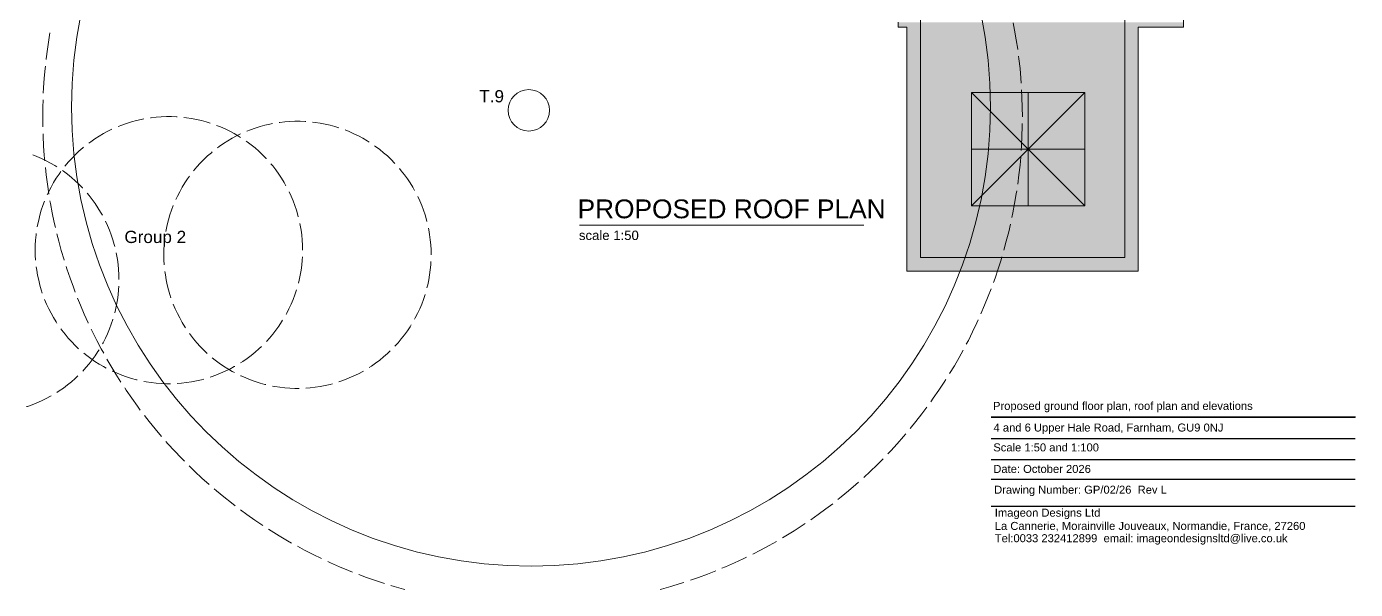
# Model space of a CAD drawing. Header units: millimetres. Extents: x -5841 to 140562, y 1006 to 102310.
# Drawn here: x 111245 to 140562, y 1670 to 14093 of the extents above; entities that cross this region are included whole.
import ezdxf

# ---------------------------------------------------------------- set-up
doc = ezdxf.new("R2010")
doc.units = ezdxf.units.MM
doc.header["$LTSCALE"] = 10
for name, color, linetype in [('PDF18_0', 7, 'Continuous'), ('PDF18_L901G2', 7, 'Continuous'), ('PDF18_Text', 7, 'Continuous')]:
    doc.layers.add(name, color=color, linetype=linetype)
doc.layers.add('PDF18_KD - WALL - LOADBEARING', color=253, linetype='Continuous', true_color=0xc0ab87)
doc.styles.add('PDF ArialMT', font='arial.ttf')
doc.styles.add('PDF FuturaCom-Book', font='arial.ttf')

msp = doc.modelspace()

# ---------------------------------------------------------------- linework, layer by layer
at = {"layer": 'PDF18_0', "lineweight": 0}
for points in [[(128502.2, 24676.3), (132437, 24676.3), (132437, 22166), (136771.8, 22166), (136771.8, 14081.6), (135771.7, 14081.6), (135771.7, 8693.8), (130667.5, 8693.8), (130667.5, 14076.3), (130477, 14080.5), (130477, 14188.5)], [(128502.2, 24376.8), (132137.5, 24376.8), (132137.5, 21866.5), (136472.3, 21866.5), (136472.3, 14381.1), (135472.2, 14381.1), (135472.2, 8993.3), (130967, 8993.3), (130967, 14368.4), (130517.2, 14380)], [(132089.9, 10137.3), (134589.6, 12637)], [(132089.9, 12637), (134589.6, 10137.3)], [(133339.7, 10137.3), (133339.7, 12637)], [(132089.9, 11387.2), (134589.6, 11387.2)], [(123442.5, 9712.9), (129717.2, 9712.9)]]:
    msp.add_lwpolyline(points, dxfattribs=at)
at = {"layer": 'PDF18_0', "color": 6, "lineweight": 0}
for points in [[(133111.2, 13589.5), (133111.2, 13591.6), (133079.4, 13803.3), (133043.4, 14013.9), (133012.7, 14179)], [(111761.9, 13957.8), (111736.5, 13803.3), (111704.8, 13591.6), (111677.3, 13379.9), (111676.2, 13367.2)], [(111659.3, 13219.1), (111654, 13168.3), (111634.9, 12955.6), (111620.1, 12742.8), (111614.8, 12624.3)], [(133188.4, 12847.6), (133181, 12955.6), (133162, 13168.3), (133138.7, 13379.9), (133130.2, 13441.3)], [(133213.8, 12102.6), (133211.7, 12315.3), (133205.3, 12529.1), (133197.9, 12698.4)], [(111608.5, 12475.1), (111603.2, 12315.3), (111601.1, 12102.6), (111603.2, 11888.8), (111604.2, 11878.2)], [(113832, 12053.9), (113774.8, 12043.3), (113666.9, 12017.9), (113558.9, 11989.3), (113452.1, 11955.5), (113347.3, 11918.4), (113264.7, 11885.6)], [(114569.6, 12101.5), (114551.6, 12102.6), (114440.5, 12106.8), (114329.4, 12106.8), (114217.2, 12102.6), (114106.1, 12094.1), (113995, 12081.4), (113978, 12078.2)], [(115295.6, 11962.9), (115211, 11989.3), (115103, 12017.9), (114994, 12043.3), (114885, 12064.5), (114773.9, 12081.4), (114716.7, 12087.7)], [(111608.5, 11729), (111609.5, 11675), (111620.1, 11462.3), (111634.9, 11249.6), (111645.5, 11133.2)], [(113129.3, 11826.3), (113041.4, 11783), (112943, 11730), (112846.7, 11674), (112752.5, 11613.6), (112660.4, 11550.1), (112621.3, 11521.6)], [(115964.5, 11647.5), (115923.2, 11674), (115826.9, 11730), (115728.5, 11783), (115627.9, 11832.7), (115526.3, 11877.1), (115435.3, 11913.1)], [(116669.3, 11951.2), (116612.2, 11940.6), (116504.2, 11915.2), (116396.3, 11885.6), (116289.4, 11852.8), (116184.6, 11815.8), (116102, 11783)], [(117406.9, 11997.8), (117389, 11998.9), (117277.8, 12003.1), (117165.6, 12003.1), (117054.5, 11998.9), (116943.4, 11990.4), (116832.3, 11977.7), (116815.3, 11975.6)], [(118132.9, 11859.2), (118048.3, 11885.6), (117940.3, 11915.2), (117831.3, 11940.6), (117721.3, 11961.8), (117611.2, 11977.7), (117554, 11985.1)], [(118801.8, 11544.8), (118760.5, 11571.3), (118664.2, 11627.4), (118565.8, 11680.3), (118465.2, 11729), (118363.7, 11774.5), (118272.6, 11810.5)], [(133188.4, 11357.5), (133194.8, 11462.3), (133205.3, 11675), (133211.7, 11888.8), (133212.7, 11954.4)], [(115966.6, 11722.6), (115878.7, 11680.3), (115780.3, 11627.4), (115684, 11571.3), (115589.8, 11511), (115497.8, 11447.5), (115458.6, 11417.8)], [(116533.8, 11176.5), (116528.5, 11184), (116450.2, 11263.3), (116368.7, 11339.5), (116285.1, 11413.6), (116198.4, 11483.5), (116108.4, 11550.1), (116087.2, 11564.9)], [(119371.2, 11073.9), (119364.8, 11080.2), (119287.6, 11159.6), (119206.1, 11236.9), (119122.5, 11309.9), (119035.7, 11380.8), (118945.7, 11447.5), (118924.6, 11462.3)], [(111913.3, 10996.6), (111872, 11023.1), (111775.7, 11080.2), (111677.3, 11132.1), (111576.7, 11181.8), (111475.1, 11226.3), (111384.1, 11262.3)], [(112504.9, 11429.5), (112484.8, 11413.6), (112400.1, 11339.5), (112319.7, 11263.3), (112241.3, 11184), (112166.2, 11101.4), (112094.2, 11015.7), (112089, 11009.3)], [(115342.2, 11326.8), (115322.1, 11309.9), (115237.4, 11236.9), (115157, 11159.6), (115078.7, 11080.2), (115003.5, 10997.7), (114931.6, 10912), (114926.3, 10905.6)], [(133111.2, 10615.6), (133138.7, 10824.1), (133162, 11036.9), (133176.8, 11209.4)], [(111659.3, 10985), (111677.3, 10824.1), (111704.8, 10612.5), (111736.5, 10400.8), (111737.6, 10392.3)], [(111999, 10890.8), (111960.9, 10836.8), (111898.5, 10743.7), (111840.2, 10648.5), (111786.3, 10551.1), (111735.5, 10452.7), (111701.6, 10379.6)], [(112482.6, 10525.7), (112477.4, 10533.1), (112399, 10612.5), (112317.5, 10688.7), (112233.9, 10762.8), (112147.2, 10832.6), (112058.3, 10899.3), (112036, 10915.1)], [(116967.7, 10578.6), (116928.6, 10648.5), (116870.4, 10743.7), (116809, 10836.8), (116743.4, 10927.8), (116674.6, 11015.7), (116632.3, 11066.5)], [(119805.1, 10475.9), (119765.9, 10545.8), (119707.7, 10641), (119646.3, 10734.2), (119580.7, 10824.1), (119511.9, 10912), (119469.6, 10962.8)], [(114836.3, 10788.1), (114797.2, 10734.2), (114735.8, 10641), (114677.6, 10545.8), (114623.6, 10448.4), (114571.7, 10349), (114538.9, 10277)], [(112917.6, 9927.7), (112878.4, 9998.7), (112819.2, 10092.8), (112757.8, 10186), (112692.2, 10277), (112624.5, 10364.8), (112581.1, 10415.6)], [(117239.7, 9891.8), (117230.2, 9930.9), (117199.5, 10037.8), (117163.5, 10143.6), (117124.4, 10248.4), (117081, 10351.1), (117036.5, 10447.4)], [(120077, 9789.1), (120067.5, 9827.2), (120036.8, 9935.2), (120000.9, 10041), (119961.7, 10144.7), (119918.3, 10248.4), (119873.9, 10344.7)], [(132983.1, 9881.2), (133004.3, 9980.7), (133043.4, 10190.2), (133079.4, 10400.8), (133090, 10468.5)], [(111643.4, 10243.1), (111605.3, 10143.6), (111570.4, 10037.8), (111538.6, 9930.9), (111512.2, 9821.9), (111488.9, 9712.9), (111481.5, 9673.8)], [(111761.9, 10245.2), (111771.5, 10190.2), (111811.7, 9980.7), (111855.1, 9772.2), (111881.5, 9661.1)], [(114480.7, 10140.5), (114442.6, 10041), (114407.7, 9935.2), (114376, 9827.2), (114349.5, 9719.3), (114326.2, 9610.3), (114318.8, 9571.1)], [(113189.6, 9240.9), (113179, 9280.1), (113148.3, 9387), (113113.4, 9492.8), (113073.2, 9597.6), (113030.8, 9700.2), (112985.3, 9796.5)], [(117332.9, 9158.4), (117330.7, 9270.5), (117324.4, 9381.7), (117314.9, 9492.8), (117300.1, 9602.8), (117281, 9712.9), (117273.6, 9746.8)], [(132805.3, 9156.2), (132859.3, 9357.3), (132912.2, 9563.7), (132951.3, 9735.1)], [(111459.3, 9527.7), (111455, 9492.8), (111444.4, 9381.7), (111438.1, 9270.5), (111436, 9158.4), (111438.1, 9047.2), (111444.4, 8936.1)], [(111915.4, 9516.1), (111955.6, 9357.3), (112011.7, 9150.9), (112072, 8945.6), (112074.1, 8940.3)], [(114296.6, 9424), (114292.3, 9389.1), (114281.8, 9277.9), (114275.4, 9166.8), (114273.3, 9055.7), (114275.4, 8943.5), (114281.8, 8832.4)], [(120170.2, 9055.7), (120168.1, 9166.8), (120161.7, 9277.9), (120151.1, 9389.1), (120137.4, 9500.2), (120118.3, 9610.3), (120110.9, 9644.1)], [(113282.7, 8507.5), (113280.6, 8619.7), (113274.3, 8730.8), (113263.7, 8841.9), (113248.9, 8952), (113229.8, 9062.1), (113222.4, 9097)], [(112119.6, 8797.5), (112136.6, 8742.4), (112205.4, 8540.3), (112277.3, 8339.2), (112317.5, 8234.5)], [(117240.8, 8426), (117257.7, 8494.8), (117281, 8603.8), (117300.1, 8713.9), (117314.9, 8823.9), (117324.4, 8935.1), (117329.7, 9011.3)], [(120078.1, 8323.4), (120095, 8391.1), (120118.3, 8501.1), (120137.4, 8610.2), (120151.1, 8721.3), (120161.7, 8832.4), (120167, 8908.6)], [(132576.7, 8446.1), (132610.6, 8540.3), (132678.3, 8742.4), (132742.9, 8945.6), (132763, 9013.4)], [(111460.3, 8788), (111469.8, 8713.9), (111488.9, 8603.8), (111512.2, 8494.8), (111538.6, 8386.9), (111570.4, 8278.9), (111592.6, 8211.2)], [(114296.6, 8685.3), (114307.2, 8610.2), (114326.2, 8501.1), (114349.5, 8391.1), (114376, 8283.1), (114407.7, 8176.2), (114429.9, 8108.5)], [(113189.6, 7775.2), (113206.5, 7843.9), (113229.8, 7952.9), (113248.9, 8063), (113263.7, 8173.1), (113274.3, 8284.2), (113278.5, 8360.4)], [(116968.8, 7739.2), (116983.6, 7765.6), (117034.4, 7865.1), (117081, 7965.6), (117124.4, 8069.4), (117163.5, 8173.1), (117199.5, 8278.9), (117200.6, 8283.1)], [(132300.5, 7752.9), (132380.9, 7942.4), (132461.4, 8140.3), (132524.9, 8306.4)], [(111643.4, 8072.5), (111644.5, 8069.4), (111687.9, 7965.6), (111735.5, 7865.1), (111786.3, 7765.6), (111840.2, 7668.3), (111898.5, 7573), (111915.4, 7546.6)], [(112371.5, 8095.8), (112434, 7942.4), (112518.6, 7745.5), (112606.5, 7551.8), (112607.5, 7547.6)], [(114480.7, 7968.8), (114481.8, 7965.6), (114525.2, 7863), (114571.7, 7761.4), (114623.6, 7661.9), (114677.6, 7564.5), (114735.8, 7469.3), (114752.7, 7443.9)], [(119806.1, 7635.5), (119820.9, 7661.9), (119871.7, 7761.4), (119918.3, 7863), (119961.7, 7965.6), (120000.9, 8070.4), (120036.8, 8176.2), (120037.9, 8180.5)], [(112917.6, 7088.3), (112932.4, 7114.8), (112983.2, 7214.2), (113030.8, 7314.8), (113073.2, 7418.5), (113113.4, 7522.2), (113148.3, 7628), (113149.4, 7633.3)], [(112000.1, 7424.9), (112025.5, 7388.9), (112094.2, 7301), (112166.2, 7216.4), (112241.3, 7133.8), (112319.7, 7053.4), (112393.7, 6983.5)], [(112672.1, 7413.2), (112698.5, 7358.2), (112793.8, 7167.7), (112893.3, 6978.2), (112946.2, 6883)], [(116534.9, 7141.2), (116602.6, 7216.4), (116674.6, 7301), (116743.4, 7388.9), (116809, 7479.9), (116870.4, 7573), (116893.7, 7611.1)], [(119372.2, 7037.5), (119439.9, 7112.7), (119511.9, 7198.4), (119580.7, 7286.2), (119646.3, 7377.2), (119707.7, 7469.3), (119731, 7507.4)], [(131976.6, 7080.9), (132022.2, 7167.7), (132117.4, 7358.2), (132209.5, 7551.8), (132239.1, 7617.5)], [(114837.4, 7322.2), (114862.8, 7286.2), (114931.6, 7198.4), (115003.5, 7112.7), (115078.7, 7030.1), (115157, 6950.7), (115231.1, 6879.8)], [(112483.7, 6490.4), (112552.5, 6565.5), (112624.5, 6650.2), (112692.2, 6739.1), (112757.8, 6829), (112819.2, 6922.2), (112843.5, 6960.3)], [(112505.9, 6886.2), (112571.5, 6833.3), (112660.4, 6766.6), (112752.5, 6703.1), (112846.7, 6642.8), (112943, 6586.7), (112998, 6557)], [(113019.2, 6752.8), (113102.8, 6606.8), (113212.9, 6423.7), (113327.2, 6243.8), (113328.2, 6241.7)], [(115343.2, 6783.5), (115408.9, 6730.6), (115497.8, 6662.9), (115589.8, 6599.4), (115684, 6540.1), (115780.3, 6483), (115835.4, 6454.4)], [(115965.5, 6670.3), (116017.4, 6703.1), (116108.4, 6766.6), (116198.4, 6833.3), (116285.1, 6904.2), (116368.7, 6977.2), (116430.1, 7035.4)], [(118802.8, 6566.6), (118854.7, 6599.4), (118945.7, 6662.9), (119035.7, 6730.6), (119122.5, 6800.5), (119206.1, 6874.5), (119267.4, 6932.7)], [(131607.3, 6433.2), (131713.1, 6606.8), (131819, 6792), (131906.8, 6949.7)], [(113130.3, 6490.4), (113140.9, 6485.1), (113243.6, 6439.6), (113347.3, 6398.3), (113452.1, 6361.3), (113558.9, 6327.4), (113666.9, 6298.8), (113688.1, 6293.5)], [(115296.7, 6354.9), (115316.8, 6361.3), (115422.6, 6398.3), (115526.3, 6439.6), (115627.9, 6485.1), (115728.5, 6533.8), (115826.9, 6586.7), (115838.5, 6593)], [(118134, 6251.2), (118154.1, 6257.5), (118259.9, 6295.6), (118363.7, 6336.9), (118465.2, 6381.4), (118565.8, 6431.1), (118664.2, 6483), (118675.9, 6490.4)], [(111914.3, 6019.4), (111966.2, 6052.2), (112058.3, 6115.7), (112147.2, 6182.4), (112233.9, 6253.3), (112317.5, 6326.3), (112378.9, 6384.5)], [(113833, 6262.8), (113884.9, 6252.2), (113995, 6235.3), (114106.1, 6222.6), (114217.2, 6214.1), (114329.4, 6209.9), (114422.5, 6209.9)], [(114570.7, 6216.3), (114663.8, 6222.6), (114773.9, 6235.3), (114885, 6252.2), (114994, 6273.4), (115103, 6298.8), (115154.9, 6312.6)], [(115967.6, 6387.7), (115978.2, 6381.4), (116080.9, 6336.9), (116184.6, 6295.6), (116289.4, 6257.5), (116396.3, 6224.7), (116504.2, 6195.1), (116525.4, 6190.9)], [(116670.4, 6159.1), (116722.2, 6149.6), (116832.3, 6132.7), (116943.4, 6120), (117054.5, 6111.5), (117165.6, 6107.3), (117259.8, 6107.3)], [(117408, 6112.6), (117500.1, 6120), (117611.2, 6132.7), (117721.3, 6149.6), (117831.3, 6170.8), (117940.3, 6195.1), (117992.2, 6209.9)], [(131194.6, 5812), (131249.6, 5889.2), (131370.2, 6064.9), (131488.8, 6243.8), (131527.9, 6306.2)], [(111245.5, 5704), (111265.6, 5710.4), (111371.4, 5747.4), (111475.1, 5788.7), (111576.7, 5834.2), (111677.3, 5882.9), (111775.7, 5935.8), (111787.3, 5942.2)], [(113410.8, 6117.8), (113444.6, 6064.9), (113566.3, 5889.2), (113690.2, 5715.7), (113754.7, 5630)], [(130739.5, 5220.4), (130866.5, 5376), (130997.7, 5545.3), (131106.7, 5691.3)], [(113844.7, 5511.4), (113949.5, 5376), (114083.9, 5210.9), (114221.4, 5047.9)], [(130244.2, 4662.7), (130308.8, 4729.3), (130452.7, 4887), (130593.4, 5047.9), (130643.2, 5106.1)], [(114319.9, 4935.7), (114363.3, 4887), (114507.2, 4729.3), (114654.3, 4574.8), (114728.4, 4500.8)], [(129712.9, 4138.8), (129857.9, 4274.3), (130011.4, 4423.5), (130141.5, 4554.7)], [(114833.1, 4394.9), (114957, 4274.3), (115113.6, 4129.3), (115270.2, 3988.5)], [(115383.5, 3891.2), (115434.3, 3846.7), (115598.3, 3711.3), (115765.5, 3577.9), (115847, 3515.5)], [(129145.7, 3654.1), (129216.6, 3711.3), (129381.7, 3846.7), (129542.5, 3986.4), (129601.8, 4039.3)], [(128547.7, 3209.6), (128707.5, 3321.8), (128880, 3448.8), (129029.3, 3562)], [(115966.6, 3425.5), (116107.3, 3321.8), (116283, 3199), (116455.5, 3082.6)], [(116580.4, 3002.2), (116638.6, 2964.1), (116820.6, 2851.9), (117004.8, 2744), (117091.6, 2694.2)], [(127919.1, 2807.5), (127995.3, 2851.9), (128176.3, 2964.1), (128356.2, 3080.5), (128423.9, 3126)], [(127265.1, 2448.7), (127437.6, 2537.6), (127624.9, 2638.1), (127790, 2731.3)], [(117221.7, 2621.2), (117378.4, 2537.6), (117568.9, 2440.2), (117753, 2349.2)], [(126586.7, 2137.6), (126666.1, 2170.4), (126861.9, 2256.1), (127055.5, 2346), (127130.7, 2383.1)], [(117888.5, 2286.8), (117954.1, 2256.1), (118149.9, 2170.4), (118346.7, 2087.8), (118437.7, 2051.8)], [(125889.3, 1871.9), (126070.2, 1935.4), (126270.3, 2009.5), (126449.1, 2080.4)], [(118576.4, 1997.9), (118745.7, 1935.4), (118946.8, 1864.5), (119140.4, 1802.1)], [(125223.6, 1669.8), (125256.4, 1678.2), (125461.7, 1736.5), (125666, 1798.9), (125747.5, 1825.4)], [(119283.3, 1757.6), (119354.2, 1736.5), (119559.5, 1678.2), (119592.3, 1669.8)]]:
    msp.add_lwpolyline(points, dxfattribs=at)
at = {"layer": 'PDF18_0', "lineweight": 0}
msp.add_lwpolyline([(132089.9, 12637), (134589.6, 12637), (134589.6, 10137.3), (132089.9, 10137.3)], close=True, dxfattribs=at)
at = {"layer": 'PDF18_0', "color": 3, "lineweight": 0}
for centre, radius in [((122374.2, 12317.4), 10134.9), ((122325.5, 12244.4), 457.7)]:
    msp.add_circle(centre, radius, dxfattribs=at)
at = {"layer": 'PDF18_KD - WALL - LOADBEARING', "color": 251, "true_color": 0x636466, "transparency": 33554559}
for points in [[(130477, 14188.5), (136771.8, 14081.6), (130473.9, 14081.6)], [(135771.7, 14081.6), (135771.7, 14081.6), (130473.9, 14081.6)], [(135771.7, 14081.6), (130473.9, 14081.6), (136771.8, 14081.6)], [(130473.9, 14081.6), (130667.5, 14081.6), (130667.5, 14081.6)], [(130473.9, 14081.6), (135771.7, 14081.6), (135771.7, 14081.6)], [(135771.7, 14081.6), (135771.7, 14081.6), (130473.9, 14081.6)], [(136771.8, 14188.5), (130477, 14188.5), (136771.8, 14081.6)], [(130667.5, 14081.6), (135771.7, 14081.6), (135771.7, 14081.6)], [(135771.7, 14081.6), (135771.7, 14081.6), (130667.5, 14081.6)], [(135771.7, 14081.6), (130667.5, 14081.6), (135771.7, 12637)], [(130667.5, 14081.6), (135771.7, 12637), (130667.5, 12637)], [(132089.9, 12637), (130667.5, 12637), (132089.9, 10137.3)], [(130667.5, 12637), (132089.9, 10137.3), (130667.5, 10137.3)], [(135771.7, 12637), (134589.6, 12637), (135771.7, 10137.3)], [(134589.6, 12637), (135771.7, 10137.3), (134589.6, 10137.3)], [(135771.7, 8693.8), (130667.5, 8693.8), (130667.5, 10137.3)], [(130667.5, 10137.3), (135771.7, 10137.3), (135771.7, 8693.8)], [(135771.7, 8693.8), (135771.7, 8693.8), (130667.5, 8693.8)]]:
    msp.add_solid(points, dxfattribs=at)
at = {"layer": 'PDF18_KD - WALL - LOADBEARING', "color": 151, "true_color": 0x8accf5, "transparency": 33554559}
for points in [[(134589.6, 12637), (132089.9, 12637), (134589.6, 10137.3)], [(132089.9, 12637), (134589.6, 10137.3), (132089.9, 10137.3)]]:
    msp.add_solid(points, dxfattribs=at)
at = {"layer": 'PDF18_L901G2', "lineweight": 25}
for points in [[(140561.6, 5475.5), (132529.1, 5475.5), (140558.5, 5475.5)], [(132529.1, 5003.4), (140558.5, 5003.4)], [(132529.1, 4538.8), (140558.5, 4538.8)], [(132529.1, 4102.8), (140558.5, 4102.8)], [(132529.1, 3505.9), (140558.5, 3505.9)]]:
    msp.add_lwpolyline(points, dxfattribs=at)

# ---------------------------------------------------------------- texts
at = {"layer": 'PDF18_Text', "color": 114, "true_color": 0x136734, "char_height": 269.74, "attachment_point": 4, "style": 'PDF FuturaCom-Book'}
for s, insert in [('T.9', (121233.8, 12553.2)), ('Group 2', (113404.1, 9409.9))]:
    msp.add_mtext(s, dxfattribs=dict(at, insert=insert))
at = {"layer": 'PDF18_Text', "attachment_point": 4}
for s, insert, char_height, style in [('PROPOSED ROOF PLAN', (123401.3, 10066.5), 414.984, 'PDF FuturaCom-Book'), ('scale 1:50', (123430.9, 9484), 207.49, 'PDF FuturaCom-Book'), ('Proposed ground floor plan, roof plan and elevations', (132566.6, 5694.6), 176.524, 'PDF ArialMT'), ('4 and 6 Upper Hale Road, Farnham, GU9 0NJ', (132578.3, 5216.2), 176.524, 'PDF ArialMT'), ('Scale 1:50 and 1:100', (132573, 4803.4), 176.524, 'PDF ArialMT'), ('Date: October 2026', (132573, 4328.2), 176.524, 'PDF ArialMT'), ('Drawing Number: GP/02/26  Rev L', (132591, 3844.6), 176.524, 'PDF ArialMT'), ('La Cannerie, Morainville Jouveaux, Normandie, France, 27260', (132605.8, 3055.1), 176.524, 'PDF ArialMT'), ('Tel:0033 232412899  email: imageondesignsltd@live.co.uk', (132605.8, 2773.5), 176.524, 'PDF ArialMT')]:
    msp.add_mtext(s, dxfattribs=dict(at, insert=insert, char_height=char_height, style=style))
at = {"layer": 'PDF18_Text', "color": 60, "true_color": 0xa5dd00, "insert": (132605.8, 3337.6), "char_height": 176.524, "attachment_point": 4, "style": 'PDF ArialMT'}
msp.add_mtext('Imageon Designs Ltd', dxfattribs=at)

doc.saveas('drawing.dxf')
